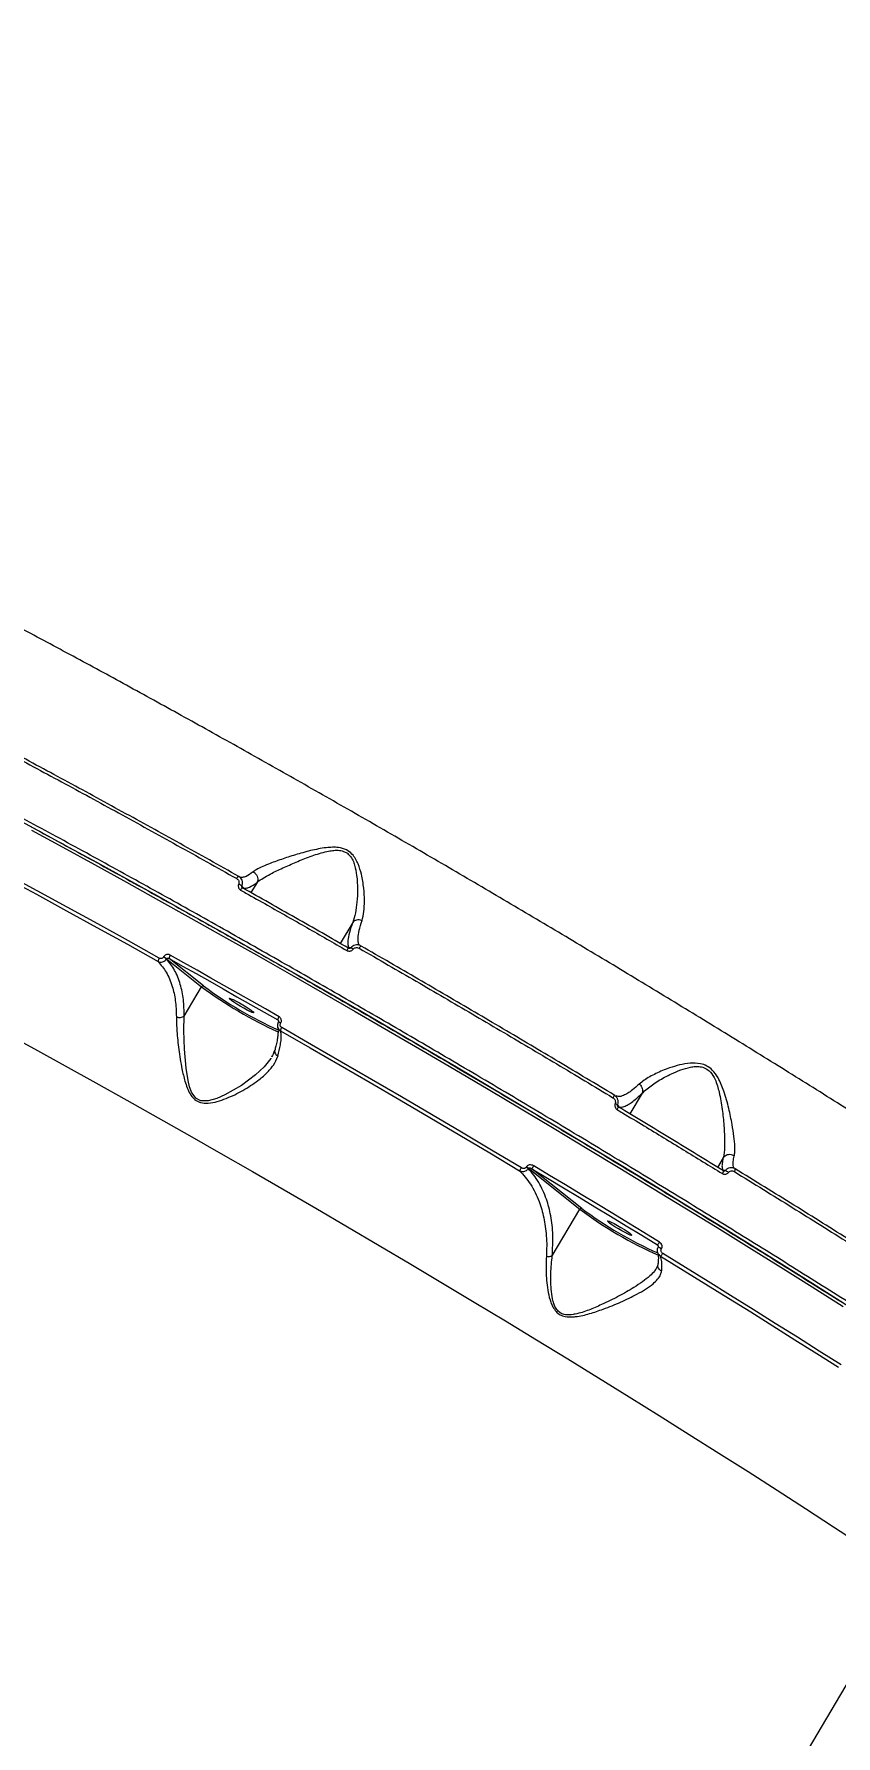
# Model space of a CAD drawing. Header units: millimetres. Extents: x -6879 to 7341, y -8047 to 7187.
# Drawn here: x 99 to 353, y 2435 to 2974 of the extents above; entities that cross this region are included whole.
import ezdxf

# ---------------------------------------------------------------- set-up
doc = ezdxf.new("R2010")
doc.units = ezdxf.units.MM
for name, color, linetype in [('DIKOM_ОБЪЕКТ', 7, 'Continuous'), ('DIKOM_РАЗМЕР_ЗОНА', 7, 'Continuous'), ('DIKOM_РАЗМЕР_ОБЪЕКТА', 7, 'Continuous')]:
    doc.layers.add(name, color=color, linetype=linetype)
doc.styles.add('style1', font='arial.ttf', dxfattribs={"width": 0.8})
doc.dimstyles.new('1-50', dxfattribs={"dimtxt": 300, "dimasz": 200, "dimexe": 100, "dimexo": 0, "dimgap": 100, "dimtad": 0, "dimdec": 0, "dimtxsty": 'style1', "dimcen": 0, "dimclrd": 7, "dimclre": 7, "dimadec": 1, "dimazin": 2, "dimtfac": 1, "dimtdec": 0, "dimtmove": 1, "dimatfit": 3, "dimfxl": 0, "dimlwd": 25, "dimlwe": 18, "dimarcsym": 0})

# ---------------------------------------------------------------- blocks, each defined once
blk = doc.blocks.new('*D19')
at = {"layer": 'Defpoints', "color": 0, "transparency": 16777216}
for p in [(5624.04, 6094.27), (-4435.35, 2864.29), (5624.04, -2640.11)]:
    blk.add_point(p, dxfattribs=at)
at = {"layer": 'DIKOM_РАЗМЕР_ОБЪЕКТА', "color": 7, "lineweight": 18, "transparency": 16777216}
for p, q in [((-4435.35, 2864.29), (-4435.35, 6194.27)), ((5624.04, -2640.11), (5624.04, 6194.27))]:
    blk.add_line(p, q, dxfattribs=at)
at = {"layer": 'DIKOM_РАЗМЕР_ОБЪЕКТА', "color": 7, "lineweight": 25, "transparency": 16777216}
for p, q in [((-4235.35, 6094.27), (2113.67, 6094.27)), ((5424.04, 6094.27), (3193.46, 6094.27))]:
    blk.add_line(p, q, dxfattribs=at)
at = {"layer": 'DIKOM_РАЗМЕР_ОБЪЕКТА', "color": 7, "transparency": 16777216}
for points in [[(-4235.35, 6127.6), (-4235.35, 6060.94), (-4435.35, 6094.27)], [(5424.04, 6127.6), (5424.04, 6060.94), (5624.04, 6094.27)]]:
    blk.add_solid(points, dxfattribs=at)
at = {"layer": 'DIKOM_РАЗМЕР_ОБЪЕКТА', "color": 0, "transparency": 16777216, "insert": (2653.56, 6094.27), "char_height": 300, "attachment_point": 5, "style": 'style1'}
blk.add_mtext('10100', dxfattribs=at)
blk = doc.blocks.new('*D17')
at = {"layer": 'Defpoints', "color": 0, "transparency": 16777216}
for p in [(-5935.35, 6990.27), (-5935.35, 998.27), (7340.79, -2830.86)]:
    blk.add_point(p, dxfattribs=at)
at = {"layer": 'DIKOM_РАЗМЕР_ЗОНА', "color": 7, "lineweight": 18, "transparency": 16777216}
for p, q in [((-5935.35, 998.27), (-5935.35, 7090.27)), ((7340.79, -2830.86), (7340.79, 7090.27))]:
    blk.add_line(p, q, dxfattribs=at)
at = {"layer": 'DIKOM_РАЗМЕР_ЗОНА', "color": 7, "lineweight": 25, "transparency": 16777216}
for p, q in [((-5735.35, 6990.27), (2016.67, 6990.27)), ((7140.79, 6990.27), (3096.46, 6990.27))]:
    blk.add_line(p, q, dxfattribs=at)
at = {"layer": 'DIKOM_РАЗМЕР_ЗОНА', "color": 7, "transparency": 16777216}
for points in [[(-5735.35, 7023.6), (-5735.35, 6956.94), (-5935.35, 6990.27)], [(7140.79, 7023.6), (7140.79, 6956.94), (7340.79, 6990.27)]]:
    blk.add_solid(points, dxfattribs=at)
at = {"layer": 'DIKOM_РАЗМЕР_ЗОНА', "color": 0, "transparency": 16777216, "insert": (2556.56, 6990.27), "char_height": 300, "attachment_point": 5, "style": 'style1'}
blk.add_mtext('13300', dxfattribs=at)

msp = doc.modelspace()

# ---------------------------------------------------------------- linework, layer by layer
at = {"layer": 'DIKOM_ОБЪЕКТ', "color": 7, "linetype": 'Continuous', "lineweight": 15}
for p, q in [((165.08, 2703.24), (165.1, 2703.23)), ((165.59, 2702.95), (165.44, 2703.17)), ((169.66, 2704.99), (167.73, 2701.74)), ((199.93, 2692.3), (196, 2685.66)), ((198.72, 2684.31), (198.37, 2684.3)), ((202.45, 2684.93), (202.4, 2684.97)), ((140.09, 2681.41), (140.05, 2681.34)), ((140.98, 2680.74), (141.02, 2680.81)), ((141.02, 2680.81), (152.12, 2671.95)), ((152.75, 2672.18), (141.85, 2680.89)), ((146.59, 2662.61), (152.12, 2671.95)), ((176.22, 2661.42), (176.45, 2661.08)), ((176.39, 2660.76), (176.36, 2660.72)), ((176.37, 2660.69), (176.36, 2660.72)), ((177.13, 2660.36), (177.16, 2660.41)), ((174.33, 2649.93), (174.2, 2649.66)), ((283.01, 2637.52), (282.7, 2637.64)), ((291.55, 2638.2), (287.67, 2631.66)), ((284.02, 2633.87), (284.01, 2633.87)), ((284.52, 2633.56), (284.3, 2633.9)), ((254.86, 2614.9), (254.81, 2614.81)), ((255.47, 2614.37), (255.52, 2614.46)), ((255.52, 2614.46), (271.79, 2601.5)), ((272.42, 2601.73), (256.61, 2614.33)), ((317.2, 2617.78), (315.41, 2614.76)), ((317.25, 2613.63), (317.23, 2613.64)), ((263.09, 2586.79), (271.79, 2601.5)), ((296.35, 2590.24), (296.63, 2589.83)), ((296.59, 2589.49), (296.57, 2589.46)), ((296.58, 2589.44), (296.57, 2589.46)), ((297.63, 2588.94), (297.65, 2588.97)), ((371.18, 2476.48), (193.65, 2176.47))]:
    msp.add_line(p, q, dxfattribs=at)
at = {"layer": 'DIKOM_ОБЪЕКТ', "color": 7, "linetype": 'Continuous', "lineweight": 15, "flags": 128}
for points in [[(355.36, 2571.68), (345.56, 2577.86), (335.65, 2584.07), (325.64, 2590.31), (315.55, 2596.55), (305.38, 2602.81), (295.14, 2609.07), (284.85, 2615.34), (274.49, 2621.59), (264.1, 2627.84), (253.67, 2634.07), (243.22, 2640.27), (232.75, 2646.46), (222.27, 2652.6), (211.79, 2658.72), (201.32, 2664.79), (190.87, 2670.81), (180.45, 2676.78), (170.06, 2682.69), (159.72, 2688.54), (149.43, 2694.33), (139.21, 2700.04), (129.05, 2705.67), (118.97, 2711.23), (108.98, 2716.69), (99.09, 2722.07), (89.3, 2727.35)], [(138.68, 2680.98), (128.92, 2686.43), (119.23, 2691.81), (109.6, 2697.11), (100.06, 2702.33), (90.6, 2707.47), (81.24, 2712.52), (71.98, 2717.48), (62.83, 2722.35)], [(98.29, 2721.48), (108.21, 2716.09), (118.22, 2710.61), (128.32, 2705.05), (138.5, 2699.4), (148.75, 2693.68), (159.06, 2687.88), (169.43, 2682.01), (179.84, 2676.09), (190.29, 2670.1), (200.76, 2664.06), (211.26, 2657.98), (221.76, 2651.85), (232.26, 2645.69), (242.76, 2639.49), (253.24, 2633.27), (263.69, 2627.03), (274.11, 2620.77), (284.48, 2614.49), (294.81, 2608.22), (305.07, 2601.94), (315.26, 2595.67), (325.38, 2589.41), (335.41, 2583.16), (345.34, 2576.93), (355.17, 2570.73)], [(62.66, 2721.21), (71.79, 2716.35), (81.03, 2711.4), (90.37, 2706.36), (99.81, 2701.23), (109.33, 2696.02), (118.93, 2690.73), (128.61, 2685.37), (138.35, 2679.94)], [(163.22, 2706.2), (163.31, 2706.35), (163.41, 2706.5), (163.51, 2706.62), (163.61, 2706.73), (163.69, 2706.81), (163.77, 2706.86), (163.83, 2706.87), (163.87, 2706.86)], [(164.43, 2702.57), (164.54, 2702.73), (164.64, 2702.88), (164.74, 2703.01), (164.84, 2703.12), (164.92, 2703.19), (165, 2703.24), (165.06, 2703.25), (165.08, 2703.24)], [(198.72, 2684.31), (198.66, 2684.23), (198.6, 2684.17)], [(141.85, 2680.89), (146.11, 2678.49), (150.39, 2676.09), (154.67, 2673.67), (158.97, 2671.24), (163.27, 2668.8), (167.58, 2666.35), (171.89, 2663.89), (176.22, 2661.42)], [(176.63, 2662.44), (172.3, 2664.91), (167.97, 2667.38), (163.65, 2669.83), (159.34, 2672.28), (155.03, 2674.71), (150.74, 2677.14), (146.45, 2679.55), (142.18, 2681.95)], [(161.07, 2667.98), (160.87, 2668.23), (160.99, 2668.29), (161.41, 2668.16), (162.1, 2667.86), (163.01, 2667.41), (164.06, 2666.84), (165.16, 2666.2), (166.23, 2665.54), (167.18, 2664.91), (167.93, 2664.38), (168.42, 2663.97), (168.62, 2663.72), (168.5, 2663.66), (168.08, 2663.78), (167.39, 2664.08), (166.48, 2664.54), (165.44, 2665.11), (164.33, 2665.75), (163.26, 2666.41), (162.31, 2667.03), (161.56, 2667.57), (161.07, 2667.98)], [(174.05, 2649.35), (174, 2649.26), (171.88, 2646.62), (169.15, 2644.04), (164.7, 2640.69), (159.5, 2637.67), (156.95, 2636.55), (154.18, 2635.78), (151.88, 2635.83), (151.41, 2635.99), (150.3, 2636.67), (150.02, 2636.94), (149.06, 2638.36), (148.33, 2640.25), (147.82, 2642.28), (147.21, 2646.14), (146.69, 2652.13), (146.49, 2658.05), (146.59, 2662.61), (146.59, 2662.61), (146.59, 2662.61)], [(89.68, 2657.48), (99.25, 2652.24), (108.91, 2646.91), (118.65, 2641.5), (128.46, 2636.02), (138.33, 2630.46), (148.25, 2624.84), (158.22, 2619.15), (168.22, 2613.41), (178.24, 2607.62), (188.27, 2601.79), (198.32, 2595.91), (208.35, 2590), (218.38, 2584.06), (228.38, 2578.1), (238.35, 2572.11), (248.27, 2566.12), (258.15, 2560.12), (267.97, 2554.12), (277.71, 2548.12), (287.38, 2542.14), (296.97, 2536.17), (306.45, 2530.22), (315.83, 2524.3), (325.1, 2518.41), (334.25, 2512.55), (343.26, 2506.74), (352.14, 2500.98), (360.87, 2495.28)], [(177.06, 2658.01), (186.5, 2652.59), (195.95, 2647.12), (205.42, 2641.62), (214.89, 2636.09), (224.37, 2630.53), (233.84, 2624.94), (243.29, 2619.33), (252.72, 2613.7)], [(253.31, 2614.6), (243.86, 2620.24), (234.38, 2625.86), (224.9, 2631.46), (215.4, 2637.04), (205.91, 2642.59), (196.42, 2648.1), (186.94, 2653.57), (177.48, 2659.01)], [(256.61, 2614.33), (261.62, 2611.32), (266.62, 2608.32), (271.6, 2605.31), (276.58, 2602.29), (281.54, 2599.28), (286.49, 2596.27), (291.43, 2593.25), (296.35, 2590.24)], [(297.05, 2591.09), (292.12, 2594.11), (287.17, 2597.13), (282.21, 2600.15), (277.23, 2603.17), (272.24, 2606.19), (267.25, 2609.2), (262.24, 2612.22), (257.22, 2615.23)], [(280.74, 2597.53), (280.55, 2597.77), (280.66, 2597.84), (281.09, 2597.71), (281.78, 2597.41), (282.68, 2596.96), (283.73, 2596.38), (284.83, 2595.74), (285.9, 2595.08), (286.85, 2594.46), (287.61, 2593.92), (288.1, 2593.52), (288.3, 2593.27), (288.18, 2593.21), (287.76, 2593.33), (287.07, 2593.63), (286.16, 2594.09), (285.11, 2594.66), (284.01, 2595.3), (282.94, 2595.96), (281.99, 2596.58), (281.24, 2597.12), (280.74, 2597.53)], [(297.34, 2586.65), (304.54, 2582.22), (311.7, 2577.8), (318.82, 2573.39), (325.89, 2568.98), (332.92, 2564.58), (339.89, 2560.19), (346.81, 2555.82), (353.68, 2551.47)], [(354.5, 2552.23), (347.61, 2556.59), (340.68, 2560.98), (333.68, 2565.37), (326.64, 2569.78), (319.55, 2574.2), (312.42, 2578.62), (305.25, 2583.06), (298.03, 2587.49)]]:
    msp.add_lwpolyline(points, dxfattribs=at)
at = {"layer": 'DIKOM_ОБЪЕКТ', "color": 7, "linetype": 'Continuous', "lineweight": 15}
for centre, radius, start, end in [((162.74, 2700.97), 3.58, 52.8869, 72.3672), ((199.52, 2682.86), 1.57, 124.306, 158.2158), ((197.62, 2680.98), 3.71, 49.175, 62.2202), ((203.49, 2683.52), 1.61, 124.9272, 157.8303), ((140.01, 2679.98), 1.66, 142.7616, 181.4051), ((136.24, 2674.37), 7.94, 53.407, 61.3747), ((136.29, 2674.45), 7.93, 53.3995, 61.3823), ((143.37, 2680.99), 1.52, 141.2423, 184.0401), ((152.56, 2671.72), 0.497, 67.9281, 152.9363), ((229.84, 2776.06), 129.92, 233.2573, 245.6639), ((227.53, 2772.22), 124.9, 233.2215, 245.831), ((178.42, 2661.11), 2.23, 143.5773, 172.0468), ((175.93, 2658.77), 1.99, 53.0824, 77.6375), ((175.96, 2658.82), 1.99, 53.0571, 77.6775), ((179.61, 2657.52), 2.6, 144.945, 169.0175), ((280.43, 2638.21), 2.34, 323.4648, 345.7728), ((281.63, 2631.31), 3.88, 56.7749, 69.8387), ((281.84, 2634.4), 2.24, 323.1564, 346.5095), ((247.11, 2618.03), 7.09, 322.3395, 331.0577), ((251.47, 2609.06), 6.65, 53.0088, 59.7823), ((251.5, 2609.13), 6.68, 53.0206, 59.7632), ((252.35, 2617.84), 5.52, 320.487, 331.7773), ((316.01, 2613.6), 1.24, 318.4006, 1.8223), ((316.58, 2610.81), 3.21, 45.6064, 66.6445), ((319.84, 2614.21), 1.18, 317.9514, 3.9736), ((272.24, 2601.27), 0.497, 68.0339, 152.9757), ((347, 2701.68), 125.27, 233.1043, 246.3308), ((345.7, 2699.42), 122.11, 233.1264, 246.2416), ((295.15, 2591.95), 2.09, 305.1301, 335.5424), ((295.72, 2586.42), 3.16, 52.8995, 74.4157), ((295.73, 2586.43), 3.18, 52.9411, 74.3431), ((295.98, 2588.48), 2.28, 306.8159, 334.4068)]:
    msp.add_arc(centre, radius, start, end, dxfattribs=at)
for points, knots in [([(511.35, 2528.81), (507.51, 2531.64), (499.83, 2537.3), (487.28, 2546.3), (474.04, 2555.64), (460.08, 2565.3), (445.49, 2575.24), (430.32, 2585.43), (414.56, 2595.86), (398.26, 2606.5), (381.48, 2617.32), (364.3, 2628.26), (346.79, 2639.29), (329, 2650.37), (310.95, 2661.47), (292.69, 2672.59), (274.28, 2683.69), (255.79, 2694.7), (237.32, 2705.6), (218.92, 2716.33), (200.61, 2726.89), (182.43, 2737.26), (164.44, 2747.41), (146.73, 2757.28), (129.37, 2766.84), (112.42, 2776.06), (95.9, 2784.92), (79.84, 2793.4), (64.31, 2801.49), (49.36, 2809.14), (35.07, 2816.32), (22.5, 2822.51), (11.48, 2827.83), (5.17, 2830.8), (2.01, 2832.29)], [0, 0, 0, 0, 0.031556, 0.063213, 0.09492, 0.126627, 0.158283, 0.189839, 0.221397, 0.253054, 0.284762, 0.31647, 0.348127, 0.379685, 0.411265, 0.442944, 0.474674, 0.506404, 0.538084, 0.569664, 0.601295, 0.633026, 0.664806, 0.696588, 0.728318, 0.75995, 0.791659, 0.823468, 0.855327, 0.887186, 0.918995, 0.950705, 0.975353, 1, 1, 1, 1]), ([(541.81, 2444.04), (539.9, 2445.58), (534.73, 2449.72), (525.52, 2456.88), (513.99, 2465.61), (501.42, 2474.87), (487.86, 2484.65), (473.31, 2494.93), (458.09, 2505.49), (442.28, 2516.27), (425.95, 2527.23), (408.83, 2538.55), (390.96, 2550.21), (372.38, 2562.17), (353.5, 2574.17), (334.38, 2586.17), (315.11, 2598.13), (295.37, 2610.23), (275.21, 2622.45), (254.69, 2634.75), (234.51, 2646.7), (214.73, 2658.28), (195.41, 2669.47), (176, 2680.59), (156.56, 2691.6), (137.14, 2702.46), (117.92, 2713.07), (98.96, 2723.4), (80.32, 2733.42), (61.94, 2743.16), (43.9, 2752.56), (26.28, 2761.58), (9.45, 2770.03), (-6.54, 2777.9), (-21.67, 2785.17), (-36.19, 2791.97), (-50.02, 2798.25), (-63.08, 2803.97), (-74.43, 2808.75), (-81.06, 2811.39), (-84, 2812.55)], [0, 0, 0, 0, 0.015652, 0.042167, 0.068704, 0.09522, 0.122506, 0.149815, 0.177101, 0.203617, 0.230153, 0.256669, 0.283955, 0.311264, 0.33855, 0.365066, 0.391602, 0.418118, 0.445404, 0.472713, 0.499999, 0.52556, 0.55114, 0.576701, 0.60295, 0.629218, 0.655467, 0.681983, 0.708519, 0.735035, 0.762321, 0.78963, 0.816916, 0.843432, 0.869969, 0.896485, 0.923771, 0.951079, 0.978366, 1, 1, 1, 1]), ([(-83.21, 2810.98), (-80.47, 2809.9), (-74.09, 2807.36), (-63.09, 2802.73), (-50.25, 2797.11), (-36.52, 2790.87), (-21.98, 2784.07), (-6.7, 2776.73), (9.29, 2768.87), (25.98, 2760.49), (43.31, 2751.62), (61.23, 2742.28), (79.66, 2732.53), (98.51, 2722.4), (117.49, 2712.06), (136.56, 2701.53), (155.67, 2690.84), (175.01, 2679.9), (194.48, 2668.75), (214.01, 2657.44), (233.79, 2645.86), (253.79, 2634.02), (273.97, 2621.93), (294.02, 2609.78), (313.85, 2597.62), (333.36, 2585.52), (352.5, 2573.51), (371.22, 2561.62), (389.5, 2549.85), (407.28, 2538.25), (424.49, 2526.87), (441.03, 2515.78), (455.25, 2506.09), (463.68, 2500.24), (467.11, 2497.86)], [0, 0, 0, 0, 0.024132, 0.056086, 0.08814, 0.120245, 0.15235, 0.184404, 0.216358, 0.248311, 0.280366, 0.312471, 0.344576, 0.37663, 0.408584, 0.439359, 0.470225, 0.501136, 0.532048, 0.562913, 0.593689, 0.625642, 0.657696, 0.689802, 0.721907, 0.753961, 0.785914, 0.817868, 0.849922, 0.882027, 0.914132, 0.946187, 0.97814, 1, 1, 1, 1]), ([(90.07, 2746.35), (95.95, 2743.2), (107.71, 2736.89), (125.87, 2726.97), (144.36, 2716.77), (156.93, 2709.72), (163.22, 2706.2)], [0, 0, 0, 0, 0.248596, 0.497192, 0.748596, 1, 1, 1, 1]), ([(163.87, 2706.86), (157.67, 2710.34), (145.26, 2717.3), (126.88, 2727.44), (108.69, 2737.38), (96.82, 2743.75), (90.89, 2746.93)], [0, 0, 0, 0, 0.2485968, 0.497193, 0.7485969, 1, 1, 1, 1]), ([(202.88, 2692.91), (203.1, 2693.82), (203.56, 2695.66), (203.7, 2699.18), (203.49, 2703.16), (202.86, 2707.15), (201.93, 2710.31), (200.88, 2712.47), (199.73, 2714.06), (197.91, 2715.46), (195.66, 2716.06), (193.49, 2716.13), (190.5, 2715.9), (186.52, 2715.06), (181.75, 2713.73), (177.24, 2712.27), (173.59, 2710.94), (170.82, 2709.75), (169.27, 2708.92), (168.61, 2708.44), (168.43, 2708.31)], [0, 0, 0, 0, 0.0704009, 0.1427038, 0.2195565, 0.2979627, 0.3555919, 0.3848645, 0.4149659, 0.4491202, 0.4886792, 0.5172629, 0.5465204, 0.6240216, 0.7036983, 0.7828122, 0.8640044, 0.9204661, 0.9784113, 1, 1, 1, 1]), ([(169.66, 2704.99), (169.66, 2704.99), (169.81, 2705.15), (170.56, 2705.68), (172.04, 2706.67), (174.74, 2708.11), (178.24, 2709.79), (182.51, 2711.62), (186.99, 2713.42), (190.72, 2714.58), (193.53, 2715.1), (195.32, 2715.2), (196.69, 2714.97), (197.89, 2714.47), (198.56, 2713.97), (199.36, 2713.08), (200.02, 2711.99), (200.76, 2709.88), (201.31, 2706.76), (201.53, 2702.79), (201.32, 2698.77), (200.84, 2695.26), (200.25, 2693.15), (199.93, 2692.31), (199.93, 2692.31)], [0, 0, 0, 0, 0.000034, 0.021514, 0.079411, 0.137388, 0.219278, 0.301276, 0.380712, 0.459935, 0.487841, 0.515643, 0.543415, 0.551911, 0.576913, 0.582853, 0.610954, 0.639247, 0.696416, 0.77533, 0.854281, 0.927155, 0.999936, 1, 1, 1, 1]), ([(163.22, 2706.2), (163.35, 2706.1), (163.62, 2705.91), (163.87, 2705.47), (163.97, 2704.98), (163.91, 2704.61), (163.84, 2704.42), (163.83, 2704.38)], [0, 0, 0, 0, 0.236353, 0.472592, 0.709156, 0.945846, 1, 1, 1, 1]), ([(164.9, 2703.82), (164.92, 2703.88), (165.05, 2704.2), (165.13, 2704.83), (164.97, 2705.65), (164.55, 2706.39), (164.1, 2706.7), (163.87, 2706.86)], [0, 0, 0, 0, 0.05421, 0.291089, 0.527635, 0.763734, 1, 1, 1, 1]), ([(168.43, 2708.31), (167.64, 2707.75), (166.34, 2706.84), (164.99, 2706.49), (164.35, 2706.55), (164.09, 2706.72), (164.07, 2706.74)], [0, 0, 0, 0, 0.425874, 0.701166, 0.980247, 1, 1, 1, 1]), ([(168.43, 2708.31), (168.47, 2708.29), (168.64, 2708.19), (169.03, 2707.91), (169.5, 2707.35), (169.83, 2706.57), (169.91, 2705.74), (169.74, 2705.24), (169.66, 2704.99)], [0, 0, 0, 0, 0.035217, 0.154077, 0.365556, 0.577056, 0.788545, 1, 1, 1, 1]), ([(163.83, 2704.38), (163.81, 2704.34), (163.74, 2704.15), (163.68, 2703.78), (163.78, 2703.29), (164.03, 2702.85), (164.3, 2702.66), (164.43, 2702.57)], [0, 0, 0, 0, 0.05356, 0.289806, 0.52634, 0.76312, 1, 1, 1, 1]), ([(164.43, 2702.57), (165, 2702.25), (167.82, 2700.66), (174.82, 2696.71), (185.45, 2690.67), (193.85, 2685.85), (198.06, 2683.44)], [0, 0, 0, 0, 0.050768, 0.253848, 0.626696, 1, 1, 1, 1]), ([(164.95, 2703.36), (164.93, 2703.4), (164.88, 2703.47), (164.85, 2703.63), (164.87, 2703.75), (164.9, 2703.81), (164.9, 2703.82)], [0, 0, 0, 0, 0.251879, 0.588482, 0.924083, 1, 1, 1, 1]), ([(165.44, 2703.17), (165.39, 2703.22), (165.21, 2703.43), (165.04, 2703.65), (164.9, 2703.82)], [0, 0, 0, 0, 0.243671, 1, 1, 1, 1]), ([(165.08, 2703.25), (165.07, 2703.25), (165.02, 2703.27), (164.98, 2703.32), (164.95, 2703.36)], [0, 0, 0, 0, 0.1287368, 1, 1, 1, 1]), ([(198.64, 2684.15), (193.03, 2687.36), (181.79, 2693.8), (170.67, 2700.08), (165.1, 2703.23)], [0, 0, 0, 0, 0.499449, 1, 1, 1, 1]), ([(165.44, 2703.17), (165.7, 2703.15), (166.23, 2703.12), (167.54, 2703.52), (168.81, 2704.4), (169.66, 2704.99)], [0, 0, 0, 0, 0.2504021, 0.502868, 1, 1, 1, 1]), ([(169.66, 2704.99), (169.66, 2704.99), (169.66, 2704.99), (169.66, 2704.99), (169.66, 2704.99)], [0, 0, 0, 0, 0.651043, 1, 1, 1, 1]), ([(199.93, 2692.3), (199.56, 2691.2), (198.82, 2688.95), (198.39, 2686.71), (198.36, 2685.19), (198.55, 2684.56), (198.71, 2684.33), (198.72, 2684.31)], [0, 0, 0, 0, 0.275426, 0.55707, 0.767787, 0.981134, 1, 1, 1, 1]), ([(202.88, 2692.91), (202.84, 2692.92), (202.55, 2693.04), (201.97, 2693.16), (201.17, 2693.11), (200.43, 2692.83), (200.1, 2692.49), (199.93, 2692.31)], [0, 0, 0, 0, 0.0428974, 0.2680198, 0.5120147, 0.7560095, 1, 1, 1, 1]), ([(199.93, 2692.31), (199.93, 2692.31), (199.93, 2692.31), (199.93, 2692.31), (199.93, 2692.3)], [0, 0, 0, 0, 0.415229, 1, 1, 1, 1]), ([(202.12, 2685.18), (202.08, 2685.2), (201.85, 2685.37), (201.66, 2686.08), (201.59, 2687.51), (201.91, 2689.69), (202.56, 2691.83), (202.88, 2692.91)], [0, 0, 0, 0, 0.034399, 0.241775, 0.451719, 0.722843, 1, 1, 1, 1]), ([(198.06, 2683.44), (198.11, 2683.41), (198.32, 2683.31), (198.72, 2683.21), (199.23, 2683.24), (199.7, 2683.43), (199.93, 2683.67), (200.05, 2683.79)], [0, 0, 0, 0, 0.082598, 0.321724, 0.551289, 0.775588, 1, 1, 1, 1]), ([(198.93, 2684.08), (198.9, 2684.08), (198.8, 2684.08), (198.69, 2684.11), (198.63, 2684.15), (198.63, 2684.16)], [0, 0, 0, 0, 0.285131, 0.975749, 1, 1, 1, 1]), ([(199.35, 2684.26), (199.34, 2684.26), (199.12, 2684.27), (198.92, 2684.29), (198.72, 2684.31)], [0, 0, 0, 0, 0.064603, 1, 1, 1, 1]), ([(199.35, 2684.26), (199.32, 2684.23), (199.28, 2684.19), (199.18, 2684.13), (199.07, 2684.08), (198.98, 2684.08), (198.93, 2684.08)], [0, 0, 0, 0, 0.294736, 0.340217, 0.705082, 1, 1, 1, 1]), ([(202.57, 2684.84), (202.49, 2684.88), (202.16, 2685.06), (201.52, 2685.22), (200.69, 2685.16), (199.92, 2684.84), (199.54, 2684.46), (199.35, 2684.26)], [0, 0, 0, 0, 0.081214, 0.316136, 0.544585, 0.771803, 1, 1, 1, 1]), ([(200.05, 2683.79), (200.16, 2683.9), (200.39, 2684.14), (200.86, 2684.32), (201.36, 2684.36), (201.75, 2684.26), (201.95, 2684.15), (202, 2684.12)], [0, 0, 0, 0, 0.225671, 0.451367, 0.680178, 0.917607, 1, 1, 1, 1]), ([(202, 2684.12), (205.06, 2682.36), (214.02, 2677.19), (228.92, 2668.53), (246.71, 2658.07), (264.54, 2647.5), (276.39, 2640.38), (282.31, 2636.82)], [0, 0, 0, 0, 0.114455, 0.334765, 0.555076, 0.777538, 1, 1, 1, 1]), ([(282.7, 2637.64), (276.84, 2641.16), (265.14, 2648.19), (247.41, 2658.7), (229.6, 2669.17), (214.62, 2677.89), (205.63, 2683.08), (202.57, 2684.84)], [0, 0, 0, 0, 0.2203113, 0.4406218, 0.663083, 0.8855443, 1, 1, 1, 1]), ([(138.35, 2679.94), (138.5, 2679.87), (138.83, 2679.73), (139.42, 2679.71), (140.04, 2679.88), (140.59, 2680.23), (140.85, 2680.57), (140.98, 2680.74)], [0, 0, 0, 0, 0.1700472, 0.3808374, 0.5867001, 0.7931053, 1, 1, 1, 1]), ([(138.35, 2679.94), (139.25, 2678.86), (141.09, 2676.68), (142.84, 2672.38), (143.93, 2667.61), (144.06, 2664.14), (144.12, 2662.39)], [0, 0, 0, 0, 0.262559, 0.53267, 0.763644, 1, 1, 1, 1]), ([(140.05, 2681.34), (139.98, 2681.25), (139.86, 2681.08), (139.57, 2680.91), (139.25, 2680.84), (138.94, 2680.86), (138.76, 2680.95), (138.68, 2680.98)], [0, 0, 0, 0, 0.203917, 0.407977, 0.613544, 0.826549, 1, 1, 1, 1]), ([(142.18, 2681.95), (142.06, 2682.01), (141.78, 2682.13), (141.3, 2682.17), (140.81, 2682.06), (140.38, 2681.8), (140.18, 2681.54), (140.09, 2681.41)], [0, 0, 0, 0, 0.174177, 0.389561, 0.595787, 0.797865, 1, 1, 1, 1]), ([(146.59, 2662.61), (146.55, 2664.4), (146.47, 2668.01), (145.44, 2672.9), (143.72, 2677.36), (141.9, 2679.61), (140.98, 2680.74)], [0, 0, 0, 0, 0.232894, 0.471302, 0.731972, 1, 1, 1, 1]), ([(141.02, 2680.81), (141.04, 2680.85), (141.08, 2680.89), (141.17, 2680.96), (141.29, 2681.01), (141.49, 2681.02), (141.68, 2680.98), (141.79, 2680.92), (141.85, 2680.89)], [0, 0, 0, 0, 0.144544, 0.175505, 0.362502, 0.57096, 0.804538, 1, 1, 1, 1]), ([(144.12, 2662.39), (144.19, 2662.37), (144.4, 2662.3), (144.84, 2662.23), (145.44, 2662.23), (146.1, 2662.35), (146.43, 2662.52), (146.59, 2662.61)], [0, 0, 0, 0, 0.087318, 0.25364, 0.502435, 0.751213, 1, 1, 1, 1]), ([(144.12, 2662.39), (144.16, 2660.9), (144.25, 2657.65), (144.85, 2652.05), (145.69, 2646.68), (146.63, 2642.61), (147.51, 2639.96), (148.38, 2638.07), (149.56, 2636.45), (150.79, 2635.62), (152.35, 2635.07), (154.39, 2634.97), (157.13, 2635.56), (160.87, 2636.88), (165.3, 2639.08), (169.55, 2641.84), (172.73, 2644.54), (175.06, 2647.13), (175.84, 2649.01), (176.24, 2649.99)], [0, 0, 0, 0, 0.079018, 0.172179, 0.268058, 0.328728, 0.361058, 0.393899, 0.42233, 0.451318, 0.459942, 0.498991, 0.544604, 0.591435, 0.687619, 0.78658, 0.854675, 0.924441, 1, 1, 1, 1]), ([(146.59, 2662.61), (146.59, 2662.61), (146.59, 2662.61), (146.59, 2662.61), (146.59, 2662.61), (146.59, 2662.61)], [0, 0, 0, 0, 0.3792783, 0.8777475, 1, 1, 1, 1]), ([(177.16, 2660.41), (177.21, 2660.51), (177.33, 2660.76), (177.39, 2661.21), (177.29, 2661.7), (177.04, 2662.14), (176.77, 2662.34), (176.63, 2662.44)], [0, 0, 0, 0, 0.140798, 0.355298, 0.570059, 0.784979, 1, 1, 1, 1]), ([(176.16, 2659), (176.17, 2658.97), (176.21, 2658.86), (176.3, 2658.34), (176.31, 2657.47), (176.22, 2656.3), (175.99, 2654.83), (175.67, 2653.33), (175.37, 2652.23), (175.25, 2651.79)], [0, 0, 0, 0, 0.060675, 0.213799, 0.37139, 0.536475, 0.707881, 0.883709, 1, 1, 1, 1]), ([(176.37, 2660.69), (176.3, 2660.56), (176.13, 2660.23), (176.05, 2659.63), (176.18, 2658.98), (176.51, 2658.4), (176.88, 2658.14), (177.06, 2658.01)], [0, 0, 0, 0, 0.142389, 0.357282, 0.571678, 0.785744, 1, 1, 1, 1]), ([(176.22, 2661.42), (176.26, 2661.39), (176.33, 2661.35), (176.36, 2661.29), (176.37, 2661.27)], [0, 0, 0, 0, 0.7756083, 1, 1, 1, 1]), ([(176.24, 2649.99), (176.55, 2651.21), (177.05, 2653.21), (177.31, 2655.37), (177.33, 2656.91), (177.15, 2657.64), (177.06, 2658.01)], [0, 0, 0, 0, 0.342215, 0.557269, 0.7746, 1, 1, 1, 1]), ([(176.37, 2661.27), (176.38, 2661.27), (176.42, 2661.22), (176.46, 2661.09), (176.46, 2660.92), (176.41, 2660.81), (176.38, 2660.76)], [0, 0, 0, 0, 0.01642, 0.393373, 0.727714, 1, 1, 1, 1]), ([(177.48, 2659.01), (177.39, 2659.07), (177.21, 2659.2), (177.04, 2659.5), (176.97, 2659.83), (177.01, 2660.13), (177.1, 2660.3), (177.13, 2660.36)], [0, 0, 0, 0, 0.214344, 0.428458, 0.642954, 0.857741, 1, 1, 1, 1]), ([(175.21, 2651.8), (175.09, 2651.42), (174.87, 2650.72), (174.41, 2649.99), (174.21, 2649.66)], [0, 0, 0, 0, 0.545666, 1, 1, 1, 1]), ([(175.26, 2651.79), (175.26, 2651.78), (175.19, 2651.62), (175.23, 2651.24), (175.42, 2650.7), (175.78, 2650.3), (176.08, 2650.09), (176.21, 2650.01), (176.24, 2649.99)], [0, 0, 0, 0, 0.003235, 0.272466, 0.541828, 0.811086, 0.951736, 1, 1, 1, 1]), ([(320.69, 2618.34), (320.76, 2618.77), (320.91, 2619.64), (320.89, 2621.69), (320.63, 2624.53), (320, 2628.57), (319, 2633.4), (317.84, 2637.77), (316.61, 2641.03), (315.52, 2643.32), (314.05, 2645.43), (312.04, 2646.95), (309.59, 2647.78), (306.61, 2647.82), (303.34, 2647.22), (299.64, 2646.11), (295.76, 2644.47), (292.56, 2642.7), (291.12, 2641.53), (290.62, 2641.11)], [0, 0, 0, 0, 0.044334, 0.08959, 0.159953, 0.232466, 0.322499, 0.415211, 0.450361, 0.485929, 0.532943, 0.566425, 0.599807, 0.6531, 0.710266, 0.768666, 0.857878, 0.949791, 1, 1, 1, 1]), ([(291.56, 2638.23), (291.56, 2638.23), (292.04, 2638.71), (293.49, 2640.02), (296.52, 2642.16), (300.21, 2644.15), (303.69, 2645.66), (306.26, 2646.42), (308.35, 2646.71), (309.97, 2646.68), (311.68, 2646.2), (313.44, 2644.81), (314.58, 2642.79), (315.38, 2640.59), (316.21, 2637.39), (316.94, 2633.08), (317.4, 2628.27), (317.65, 2624.2), (317.66, 2621.29), (317.51, 2619.2), (317.31, 2618.18), (317.2, 2617.78), (317.2, 2617.78)], [0, 0, 0, 0, 0.000159, 0.05108, 0.143665, 0.236344, 0.294286, 0.352072, 0.377616, 0.403069, 0.433538, 0.463833, 0.507956, 0.542739, 0.577593, 0.670565, 0.763603, 0.836687, 0.909668, 0.954835, 0.999966, 1, 1, 1, 1]), ([(290.62, 2641.11), (289.88, 2640.46), (288.59, 2639.31), (286.97, 2638.19), (285.41, 2637.39), (284.13, 2637.01), (283.54, 2637.31), (283.34, 2637.4)], [0, 0, 0, 0, 0.231, 0.407033, 0.584724, 0.86025, 1, 1, 1, 1]), ([(290.62, 2641.11), (290.64, 2641.09), (290.87, 2640.9), (291.26, 2640.46), (291.62, 2639.72), (291.75, 2638.93), (291.62, 2638.46), (291.56, 2638.23)], [0, 0, 0, 0, 0.0262425, 0.2630982, 0.5087146, 0.7543554, 1, 1, 1, 1]), ([(282.31, 2636.82), (282.45, 2636.72), (282.74, 2636.5), (283.01, 2636.03), (283.1, 2635.51), (283.04, 2635.15), (282.97, 2634.97), (282.97, 2634.95)], [0, 0, 0, 0, 0.248693, 0.497527, 0.738943, 0.970319, 1, 1, 1, 1]), ([(283.75, 2634.56), (283.77, 2634.59), (283.88, 2634.88), (283.98, 2635.48), (283.83, 2636.33), (283.4, 2637.12), (282.93, 2637.47), (282.7, 2637.64)], [0, 0, 0, 0, 0.0300297, 0.2639447, 0.5066476, 0.7544524, 1, 1, 1, 1]), ([(284.3, 2633.9), (284.61, 2633.87), (285.24, 2633.81), (286.45, 2634.24), (287.81, 2635.03), (289.46, 2636.25), (290.8, 2637.5), (291.55, 2638.2)], [0, 0, 0, 0, 0.194811, 0.391648, 0.575066, 0.76021, 1, 1, 1, 1]), ([(291.55, 2638.2), (291.55, 2638.21), (291.55, 2638.22), (291.56, 2638.22), (291.56, 2638.23), (291.56, 2638.23)], [0, 0, 0, 0, 0.506071, 0.920987, 1, 1, 1, 1]), ([(282.97, 2634.95), (282.91, 2634.77), (282.81, 2634.41), (282.93, 2633.86), (283.2, 2633.38), (283.49, 2633.16), (283.64, 2633.05)], [0, 0, 0, 0, 0.259227, 0.502165, 0.751117, 1, 1, 1, 1]), ([(283.64, 2633.05), (284.2, 2632.71), (287.04, 2630.99), (294.04, 2626.76), (304.6, 2620.34), (312.82, 2615.29), (316.94, 2612.77)], [0, 0, 0, 0, 0.050768, 0.253856, 0.626701, 1, 1, 1, 1]), ([(283.84, 2634.05), (283.81, 2634.09), (283.75, 2634.18), (283.71, 2634.35), (283.73, 2634.48), (283.75, 2634.54), (283.75, 2634.56)], [0, 0, 0, 0, 0.303873, 0.654417, 0.901496, 1, 1, 1, 1]), ([(284.3, 2633.9), (284.25, 2633.95), (284.07, 2634.16), (283.89, 2634.38), (283.75, 2634.56)], [0, 0, 0, 0, 0.240876, 1, 1, 1, 1]), ([(284.02, 2633.88), (284.01, 2633.88), (283.94, 2633.92), (283.88, 2633.99), (283.84, 2634.05)], [0, 0, 0, 0, 0.151529, 1, 1, 1, 1]), ([(317.23, 2613.64), (311.74, 2617.01), (300.74, 2623.76), (289.59, 2630.5), (284.01, 2633.87)], [0, 0, 0, 0, 0.49945, 1, 1, 1, 1]), ([(252.72, 2613.7), (252.76, 2613.68), (253, 2613.55), (253.47, 2613.42), (254.1, 2613.44), (254.65, 2613.62), (255.13, 2613.92), (255.35, 2614.22), (255.47, 2614.37)], [0, 0, 0, 0, 0.039159, 0.268351, 0.466416, 0.643639, 0.819944, 1, 1, 1, 1]), ([(252.72, 2613.7), (253.94, 2612.35), (255.79, 2610.31), (257.72, 2606.83), (259.21, 2603.39), (260.52, 2598.9), (261.2, 2594.09), (261.37, 2589.91), (261.27, 2587.69), (261.22, 2586.58)], [0, 0, 0, 0, 0.222712, 0.336732, 0.450749, 0.631007, 0.813282, 0.906647, 1, 1, 1, 1]), ([(254.81, 2614.81), (254.76, 2614.73), (254.64, 2614.58), (254.39, 2614.44), (254.09, 2614.38), (253.73, 2614.41), (253.47, 2614.5), (253.33, 2614.58), (253.31, 2614.6)], [0, 0, 0, 0, 0.167341, 0.334441, 0.509141, 0.713032, 0.957695, 1, 1, 1, 1]), ([(257.22, 2615.23), (257.19, 2615.25), (256.97, 2615.37), (256.56, 2615.52), (256, 2615.57), (255.52, 2615.46), (255.13, 2615.25), (254.95, 2615.01), (254.86, 2614.9)], [0, 0, 0, 0, 0.039235, 0.28721, 0.495209, 0.670995, 0.835301, 1, 1, 1, 1]), ([(263.09, 2586.78), (263.2, 2589), (263.44, 2593.49), (262.72, 2599.45), (261.53, 2604.06), (260.16, 2607.49), (258.82, 2610.05), (257.27, 2612.39), (256.07, 2613.71), (255.47, 2614.37)], [0, 0, 0, 0, 0.185209, 0.375226, 0.558023, 0.667275, 0.776521, 0.88826, 1, 1, 1, 1]), ([(255.52, 2614.46), (255.53, 2614.48), (255.56, 2614.52), (255.66, 2614.58), (255.8, 2614.62), (256.02, 2614.6), (256.28, 2614.52), (256.48, 2614.41), (256.6, 2614.34), (256.61, 2614.33)], [0, 0, 0, 0, 0.055237, 0.109789, 0.243715, 0.417623, 0.651754, 0.951823, 1, 1, 1, 1]), ([(317.2, 2617.78), (317.07, 2617.15), (316.8, 2615.88), (316.78, 2614.55), (317, 2614.05), (317.11, 2613.81)], [0, 0, 0, 0, 0.337218, 0.679131, 1, 1, 1, 1]), ([(317.85, 2613.75), (317.63, 2613.76), (317.38, 2613.78), (317.14, 2613.8), (317.11, 2613.81)], [0, 0, 0, 0, 0.864952, 1, 1, 1, 1]), ([(320.69, 2618.34), (320.65, 2618.37), (320.47, 2618.47), (320.03, 2618.68), (319.31, 2618.82), (318.48, 2618.72), (317.72, 2618.38), (317.37, 2617.98), (317.2, 2617.78)], [0, 0, 0, 0, 0.03503, 0.155251, 0.366444, 0.577603, 0.788782, 1, 1, 1, 1]), ([(317.2, 2617.78), (317.2, 2617.78), (317.2, 2617.78), (317.2, 2617.78), (317.2, 2617.78)], [0, 0, 0, 0, 0.676685, 1, 1, 1, 1]), ([(317.49, 2613.58), (317.43, 2613.57), (317.35, 2613.57), (317.28, 2613.62), (317.25, 2613.64)], [0, 0, 0, 0, 0.641193, 1, 1, 1, 1]), ([(317.85, 2613.75), (317.81, 2613.71), (317.74, 2613.63), (317.6, 2613.57), (317.52, 2613.57), (317.49, 2613.58)], [0, 0, 0, 0, 0.387811, 0.776587, 1, 1, 1, 1]), ([(321.02, 2614.29), (320.97, 2614.32), (320.68, 2614.49), (320.09, 2614.68), (319.25, 2614.65), (318.45, 2614.35), (318.05, 2613.95), (317.85, 2613.75)], [0, 0, 0, 0, 0.047992, 0.286157, 0.524289, 0.762081, 1, 1, 1, 1]), ([(318.82, 2613.1), (318.94, 2613.22), (319.18, 2613.46), (319.66, 2613.64), (320.16, 2613.65), (320.52, 2613.54), (320.69, 2613.44), (320.72, 2613.42)], [0, 0, 0, 0, 0.237693, 0.47544, 0.7137, 0.952019, 1, 1, 1, 1]), ([(320.83, 2614.43), (320.73, 2614.49), (320.46, 2614.65), (320.28, 2615.37), (320.29, 2616.55), (320.55, 2617.74), (320.69, 2618.34)], [0, 0, 0, 0, 0.162656, 0.422722, 0.709367, 1, 1, 1, 1]), ([(392.61, 2569.19), (386.89, 2572.87), (375.45, 2580.22), (357.7, 2591.46), (339.58, 2602.82), (327.21, 2610.47), (321.02, 2614.29)], [0, 0, 0, 0, 0.248594, 0.49719, 0.748595, 1, 1, 1, 1]), ([(316.94, 2612.77), (316.97, 2612.75), (317.14, 2612.65), (317.49, 2612.54), (317.99, 2612.56), (318.47, 2612.74), (318.71, 2612.98), (318.82, 2613.1)], [0, 0, 0, 0, 0.048917, 0.28709, 0.524958, 0.762536, 1, 1, 1, 1]), ([(320.72, 2613.42), (326.85, 2609.63), (339.12, 2602.05), (357.22, 2590.71), (375.08, 2579.4), (386.68, 2571.95), (392.48, 2568.22)], [0, 0, 0, 0, 0.248595, 0.49719, 0.748595, 1, 1, 1, 1]), ([(261.22, 2586.58), (261.16, 2584.77), (261.03, 2581.1), (261.53, 2576.11), (262.39, 2572.54), (263.26, 2570.51), (264.2, 2569.1), (265.53, 2568.02), (267.45, 2567.36), (269.15, 2567.35), (271.76, 2567.61), (274.97, 2568.4), (279.75, 2570.01), (284.86, 2572.08), (289.34, 2574.24), (292.72, 2576.2), (294.94, 2577.79), (296.52, 2579.35), (297.42, 2580.69), (297.61, 2581.57), (297.69, 2581.94)], [0, 0, 0, 0, 0.095211, 0.192958, 0.244801, 0.271072, 0.298171, 0.324292, 0.35039, 0.391077, 0.401944, 0.471964, 0.543811, 0.639397, 0.737854, 0.798854, 0.861364, 0.911374, 0.962837, 1, 1, 1, 1]), ([(261.22, 2586.58), (261.29, 2586.57), (261.53, 2586.53), (262, 2586.52), (262.59, 2586.58), (262.92, 2586.72), (263.09, 2586.78)], [0, 0, 0, 0, 0.107409, 0.34943, 0.674693, 1, 1, 1, 1]), ([(296.09, 2582.93), (295.88, 2582.58), (295.37, 2581.73), (293.89, 2580.26), (291.72, 2578.53), (288.43, 2576.37), (284.11, 2573.9), (279.23, 2571.52), (274.67, 2569.51), (271.61, 2568.53), (269.13, 2568.07), (267.57, 2567.95), (265.8, 2568.48), (264.65, 2569.46), (263.91, 2570.7), (263.56, 2571.68), (263.12, 2573.24), (262.64, 2576.34), (262.5, 2581.29), (262.89, 2584.95), (263.09, 2586.79)], [0, 0, 0, 0, 0.036319, 0.089731, 0.15574, 0.221839, 0.326222, 0.43076, 0.50627, 0.581493, 0.592735, 0.633866, 0.659314, 0.684663, 0.708961, 0.733416, 0.738611, 0.792984, 0.896454, 1, 1, 1, 1]), ([(263.09, 2586.79), (263.09, 2586.79), (263.09, 2586.79), (263.09, 2586.78), (263.09, 2586.78), (263.09, 2586.78)], [0, 0, 0, 0, 0.4124837, 0.7614789, 1, 1, 1, 1]), ([(296.58, 2589.44), (296.53, 2589.35), (296.37, 2589.06), (296.26, 2588.48), (296.37, 2587.75), (296.74, 2587.09), (297.14, 2586.8), (297.34, 2586.65)], [0, 0, 0, 0, 0.09428, 0.312286, 0.541194, 0.771398, 1, 1, 1, 1]), ([(296.35, 2590.24), (296.41, 2590.2), (296.48, 2590.15), (296.53, 2590.07), (296.53, 2590.05)], [0, 0, 0, 0, 0.823085, 1, 1, 1, 1]), ([(296.44, 2587.68), (296.48, 2587.56), (296.57, 2587.3), (296.67, 2586.53), (296.67, 2585.45), (296.61, 2584.52), (296.5, 2583.9), (296.49, 2583.81)], [0, 0, 0, 0, 0.216737, 0.457813, 0.704182, 0.958685, 1, 1, 1, 1]), ([(296.54, 2590.05), (296.54, 2590.05), (296.59, 2589.99), (296.64, 2589.86), (296.65, 2589.69), (296.63, 2589.56), (296.59, 2589.51), (296.58, 2589.5)], [0, 0, 0, 0, 0.045317, 0.397317, 0.671001, 0.900063, 1, 1, 1, 1]), ([(297.65, 2588.97), (297.68, 2589.04), (297.8, 2589.25), (297.88, 2589.69), (297.78, 2590.23), (297.51, 2590.74), (297.2, 2590.97), (297.05, 2591.09)], [0, 0, 0, 0, 0.093152, 0.303892, 0.530248, 0.765183, 1, 1, 1, 1]), ([(297.69, 2581.94), (297.71, 2582.11), (297.81, 2583.2), (297.83, 2584.99), (297.51, 2586.09), (297.34, 2586.65)], [0, 0, 0, 0, 0.085, 0.533465, 1, 1, 1, 1]), ([(298.03, 2587.49), (297.93, 2587.57), (297.73, 2587.73), (297.54, 2588.07), (297.47, 2588.45), (297.53, 2588.75), (297.61, 2588.9), (297.63, 2588.94)], [0, 0, 0, 0, 0.233645, 0.467338, 0.695591, 0.90874, 1, 1, 1, 1]), ([(296.5, 2583.85), (296.47, 2583.69), (296.42, 2583.43), (296.19, 2583.06), (296.11, 2582.91)], [0, 0, 0, 0, 0.612354, 1, 1, 1, 1]), ([(297.69, 2581.94), (297.66, 2581.95), (297.45, 2582.04), (297.06, 2582.3), (296.67, 2582.78), (296.46, 2583.32), (296.5, 2583.67), (296.52, 2583.81)], [0, 0, 0, 0, 0.034603, 0.279365, 0.542741, 0.806109, 1, 1, 1, 1])]:
    msp.add_open_spline(points, degree=3, knots=knots, dxfattribs=at)

# ---------------------------------------------------------------- dimensions: what is measured, and where the dimension line sits
at = {"layer": 'DIKOM_РАЗМЕР_ЗОНА'}
dim = msp.add_linear_dim(base=(-5935.35, 6990.27), p1=(7340.79, -2830.86), p2=(-5935.35, 998.27), text='13300', dimstyle='1-50', override={"dimscale": 1, "dimtix": 0, "dimtofl": 1, "dimtmove": 1, "dimatfit": 3}, dxfattribs=at)
dim.commit()
dim.dimension.update_dxf_attribs({"geometry": '*D17', "text_midpoint": (2556.56, 6990.27), "dimtype": 160})
at = {"layer": 'DIKOM_РАЗМЕР_ОБЪЕКТА'}
dim = msp.add_linear_dim(base=(5624.04, 6094.27), p1=(-4435.35, 2864.29), p2=(5624.04, -2640.11), text='10100', dimstyle='1-50', override={"dimscale": 1, "dimtix": 0, "dimtofl": 1, "dimtmove": 1, "dimatfit": 3}, dxfattribs=at)
dim.commit()
dim.dimension.update_dxf_attribs({"geometry": '*D19', "text_midpoint": (2653.56, 6094.27), "dimtype": 160})

doc.saveas('drawing.dxf')
